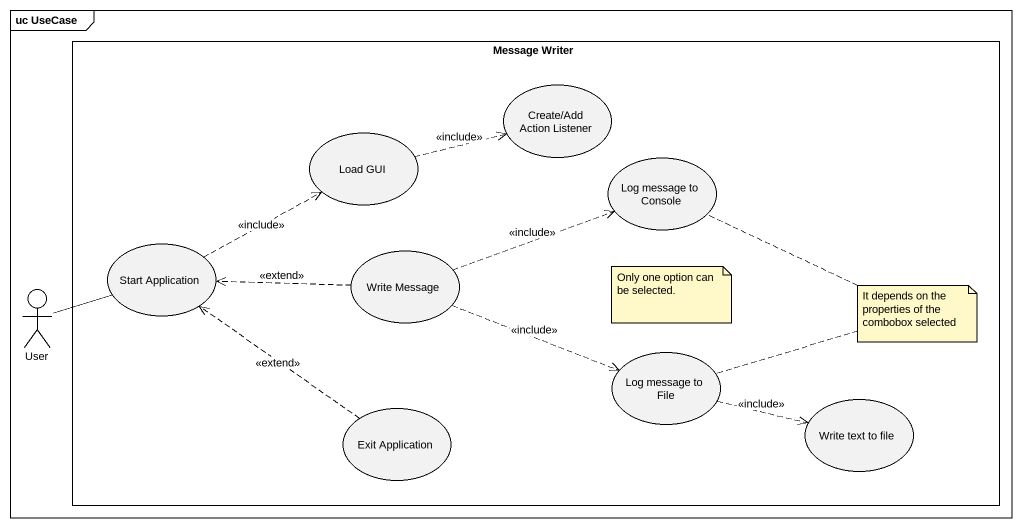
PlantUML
@startuml
mainframe uc UseCase
rectangle "Message Writer" as Message_Writer {
  usecase "Create/Add Action Listener" as Create_Add_Action_Listener
  usecase "Load GUI" as Load_GUI
  usecase "Log message to Console" as Log_message_to_Console
  usecase "Start Application" as Start_Application
  usecase "Write Message" as Write_Message
  usecase "Log message to File" as Log_message_to_File
  usecase "Exit Application" as Exit_Application
  usecase "Write text to file" as Write_text_to_file
}
actor User
Load_GUI .right.> Create_Add_Action_Listener : <<include>>
Start_Application .right.> Load_GUI : <<include>>
User -right- Start_Application
Write_Message .right.> Log_message_to_Console : <<include>>
Write_Message .left.> Start_Application : <<extend>>
Write_Message .right.> Log_message_to_File : <<include>>
Log_message_to_File .right.> Write_text_to_file : <<include>>
Exit_Application .up.> Start_Application : <<extend>>
note as N1
  Only one option can be selected.
end note
note as N2
  It depends on the properties of the combobox selected
end note
N2 .. Log_message_to_Console
N2 .. Log_message_to_File
@enduml
